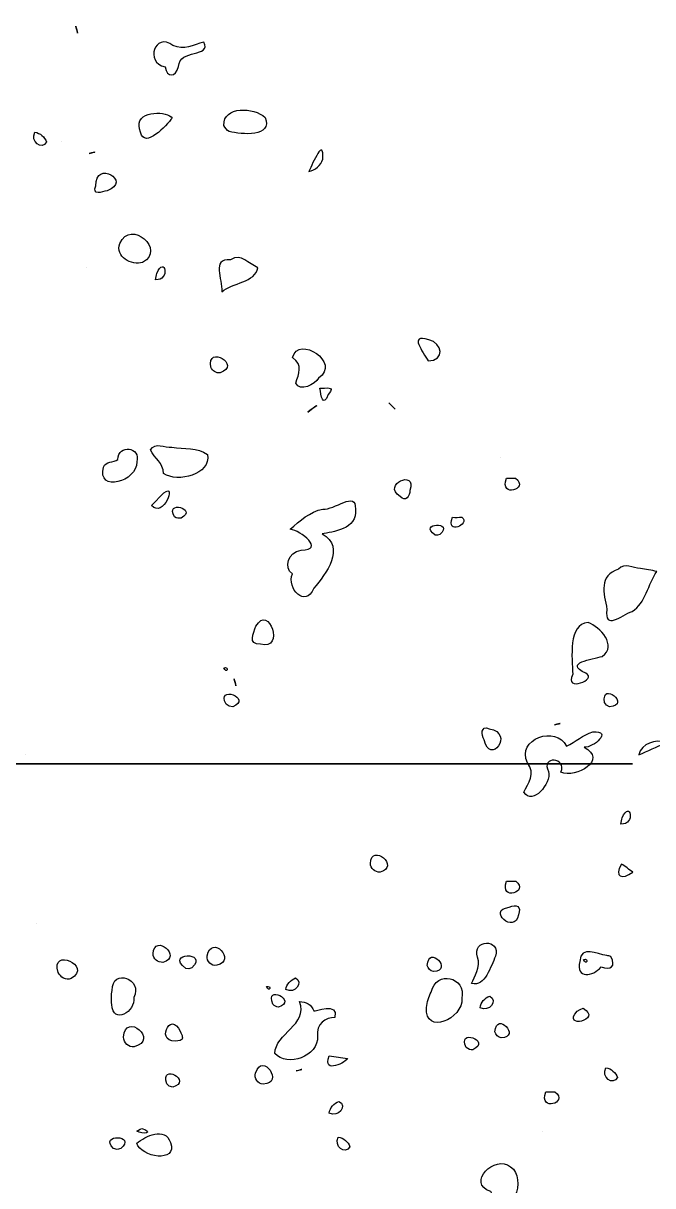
# Model space of a CAD drawing. Header units: centimetres. Extents: x -10.8 to 7.1, y -6.8 to 6.6.
# Drawn here: x 1.913 to 3.161, y 3.549 to 5.854 of the extents above; entities that cross this region are included whole.
import ezdxf

# ---------------------------------------------------------------- set-up
doc = ezdxf.new("R2010")
doc.units = ezdxf.units.CM
doc.header["$MEASUREMENT"] = 0
doc.layers.add('Layer 1', color=7, linetype='Continuous')

msp = doc.modelspace()

# ---------------------------------------------------------------- linework, layer by layer
at = {"layer": 'Layer 1'}
for points, knots in [([(2.02045, 5.83434), (2.01553, 5.85402), (2.01608, 5.85182), (2.02019, 5.83538), (2.02019, 5.83538), (2.02019, 5.83538), (2.02045, 5.83434), (2.02045, 5.83434)], [0, 0, 0, 0, 0.3333333, 0.3333333, 0.3333333, 0.3333333, 1, 1, 1, 1]), ([(2.27088, 5.81678), (2.28642, 5.78536), (2.22124, 5.80397), (2.22088, 5.76819), (2.22088, 5.76819), (2.21409, 5.74668), (2.1982, 5.74534), (2.1938, 5.76764), (2.1938, 5.76764), (2.15327, 5.776), (2.17357, 5.83703), (2.20961, 5.81009), (2.20961, 5.81009), (2.23143, 5.79902), (2.24977, 5.8115), (2.27088, 5.81678)], [0, 0, 0, 0, 0.2, 0.2, 0.2, 0.2, 0.4, 0.4, 0.4, 0.4, 0.6, 0.6, 0.6, 0.6, 1, 1, 1, 1]), ([(2.1454, 5.63788), (2.15332, 5.60363), (2.19758, 5.65184), (2.20775, 5.666), (2.20775, 5.666), (2.20088, 5.67946), (2.13991, 5.68239), (2.14236, 5.65047), (2.14236, 5.65047), (2.14236, 5.65047), (2.14335, 5.64459), (2.14335, 5.64459), (2.14335, 5.64459), (2.14335, 5.64459), (2.1454, 5.63788), (2.1454, 5.63788)], [0, 0, 0, 0, 0.2, 0.2, 0.2, 0.2, 0.4, 0.4, 0.4, 0.4, 0.6, 0.6, 0.6, 0.6, 1, 1, 1, 1]), ([(2.32103, 5.63949), (2.34516, 5.63329), (2.40797, 5.62738), (2.3924, 5.66735), (2.3924, 5.66735), (2.3708, 5.68753), (2.30849, 5.69094), (2.31074, 5.6514), (2.31074, 5.6514), (2.31251, 5.64633), (2.31625, 5.64197), (2.32103, 5.63949)], [0, 0, 0, 0, 0.25, 0.25, 0.25, 0.25, 0.5, 0.5, 0.5, 0.5, 1, 1, 1, 1]), ([(1.9358, 5.63783), (1.92573, 5.61983), (1.9502, 5.6014), (1.95896, 5.61878), (1.95896, 5.61878), (1.95505, 5.62801), (1.94616, 5.63682), (1.9358, 5.63783)], [0, 0, 0, 0, 0.3333333, 0.3333333, 0.3333333, 0.3333333, 1, 1, 1, 1]), ([(2.47895, 5.56016), (2.48735, 5.57719), (2.50921, 5.63042), (2.50652, 5.58456), (2.50652, 5.58456), (2.50356, 5.57152), (2.49133, 5.56302), (2.47895, 5.56016)], [0, 0, 0, 0, 0.3333333, 0.3333333, 0.3333333, 0.3333333, 1, 1, 1, 1]), ([(2.07897, 5.52199), (2.13003, 5.54046), (2.05509, 5.58432), (2.05666, 5.53175), (2.05666, 5.53175), (2.04896, 5.51205), (2.06851, 5.51931), (2.07897, 5.52199)], [0, 0, 0, 0, 0.3333333, 0.3333333, 0.3333333, 0.3333333, 1, 1, 1, 1]), ([(2.1494, 5.37988), (2.19637, 5.40389), (2.12566, 5.46802), (2.10435, 5.41714), (2.10435, 5.41714), (2.09403, 5.39208), (2.12809, 5.37221), (2.1494, 5.37988)], [0, 0, 0, 0, 0.3333333, 0.3333333, 0.3333333, 0.3333333, 1, 1, 1, 1]), ([(2.17498, 5.34547), (2.205, 5.34319), (2.19348, 5.39479), (2.1774, 5.35803), (2.1774, 5.35803), (2.17646, 5.35387), (2.17571, 5.34967), (2.17498, 5.34547)], [0, 0, 0, 0, 0.3333333, 0.3333333, 0.3333333, 0.3333333, 1, 1, 1, 1]), ([(2.37778, 5.36933), (2.37366, 5.3404), (2.32691, 5.33932), (2.30622, 5.32162), (2.30622, 5.32162), (2.30809, 5.34736), (2.28477, 5.38731), (2.32367, 5.38513), (2.32367, 5.38513), (2.34538, 5.39885), (2.3595, 5.37691), (2.37778, 5.36933)], [0, 0, 0, 0, 0.25, 0.25, 0.25, 0.25, 0.5, 0.5, 0.5, 0.5, 1, 1, 1, 1]), ([(2.49829, 5.15043), (2.54412, 5.18124), (2.45794, 5.2365), (2.44687, 5.19141), (2.44687, 5.19141), (2.4678, 5.17584), (2.45916, 5.16024), (2.45323, 5.14057), (2.45323, 5.14057), (2.46121, 5.12162), (2.49103, 5.13873), (2.4983, 5.15044), (2.4983, 5.15044), (2.4983, 5.15044), (2.49829, 5.15043), (2.49829, 5.15043)], [0, 0, 0, 0, 0.2, 0.2, 0.2, 0.2, 0.4, 0.4, 0.4, 0.4, 0.6, 0.6, 0.6, 0.6, 1, 1, 1, 1]), ([(2.71555, 5.18442), (2.70598, 5.20212), (2.67569, 5.23935), (2.7166, 5.22625), (2.7166, 5.22625), (2.74454, 5.22017), (2.74943, 5.18549), (2.71555, 5.18442)], [0, 0, 0, 0, 0.3333333, 0.3333333, 0.3333333, 0.3333333, 1, 1, 1, 1]), ([(2.30311, 5.16086), (2.34715, 5.17612), (2.27624, 5.21805), (2.28478, 5.17183), (2.28478, 5.17183), (2.28766, 5.16478), (2.29539, 5.15965), (2.30311, 5.16086)], [0, 0, 0, 0, 0.3333333, 0.3333333, 0.3333333, 0.3333333, 1, 1, 1, 1]), ([(2.50107, 5.13075), (2.50339, 5.1154), (2.50657, 5.0914), (2.51744, 5.11795), (2.51744, 5.11795), (2.53374, 5.13683), (2.51143, 5.12917), (2.50107, 5.13075)], [0, 0, 0, 0, 0.3333333, 0.3333333, 0.3333333, 0.3333333, 1, 1, 1, 1]), ([(2.07179, 4.97391), (2.05804, 4.92242), (2.13947, 4.9454), (2.1379, 4.98434), (2.1379, 4.98434), (2.1465, 5.0137), (2.10083, 5.02052), (2.1005, 4.98905), (2.1005, 4.98905), (2.09165, 4.98266), (2.07611, 4.98646), (2.07179, 4.97391)], [0, 0, 0, 0, 0.25, 0.25, 0.25, 0.25, 0.5, 0.5, 0.5, 0.5, 1, 1, 1, 1]), ([(2.19097, 4.96139), (2.21937, 4.94223), (2.28519, 4.9595), (2.2781, 4.99868), (2.2781, 4.99868), (2.25851, 5.01415), (2.23113, 5.00888), (2.20761, 5.01347), (2.20761, 5.01347), (2.19344, 5.01261), (2.17397, 5.02404), (2.16536, 5.00815), (2.16536, 5.00815), (2.17307, 4.99059), (2.19014, 4.98288), (2.19096, 4.96139), (2.19096, 4.96139), (2.19096, 4.96139), (2.19097, 4.96139), (2.19097, 4.96139)], [0, 0, 0, 0, 0.1666667, 0.1666667, 0.1666667, 0.1666667, 0.3333333, 0.3333333, 0.3333333, 0.3333333, 0.5, 0.5, 0.5, 0.5, 0.6666667, 0.6666667, 0.6666667, 0.6666667, 1, 1, 1, 1]), ([(2.67956, 4.92787), (2.69313, 4.97101), (2.62263, 4.93915), (2.66, 4.91586), (2.66, 4.91586), (2.67054, 4.90347), (2.67929, 4.91674), (2.67956, 4.92787)], [0, 0, 0, 0, 0.3333333, 0.3333333, 0.3333333, 0.3333333, 1, 1, 1, 1]), ([(2.16707, 4.89817), (2.18995, 4.87092), (2.21813, 4.94437), (2.19176, 4.92286), (2.19176, 4.92286), (2.19176, 4.92286), (2.16707, 4.89817), (2.16707, 4.89817)], [0, 0, 0, 0, 0.3333333, 0.3333333, 0.3333333, 0.3333333, 1, 1, 1, 1]), ([(2.87075, 4.95184), (2.85605, 4.91152), (2.91718, 4.93054), (2.88891, 4.95184), (2.88891, 4.95184), (2.88286, 4.95199), (2.8768, 4.95168), (2.87075, 4.95184)], [0, 0, 0, 0, 0.3333333, 0.3333333, 0.3333333, 0.3333333, 1, 1, 1, 1]), ([(2.44215, 4.85072), (2.46307, 4.84843), (2.51132, 4.80936), (2.46392, 4.80945), (2.46392, 4.80945), (2.43727, 4.80555), (2.42848, 4.77407), (2.44645, 4.76225), (2.44645, 4.76225), (2.43431, 4.73411), (2.47242, 4.69304), (2.48884, 4.73392), (2.48884, 4.73392), (2.51322, 4.76241), (2.55257, 4.81397), (2.50565, 4.84176), (2.50565, 4.84176), (2.52407, 4.84568), (2.57659, 4.84997), (2.57132, 4.89081), (2.57132, 4.89081), (2.57339, 4.92855), (2.52927, 4.88784), (2.50688, 4.89087), (2.50688, 4.89087), (2.48068, 4.88558), (2.46153, 4.86771), (2.44215, 4.85072)], [0, 0, 0, 0, 0.125, 0.125, 0.125, 0.125, 0.25, 0.25, 0.25, 0.25, 0.375, 0.375, 0.375, 0.375, 0.5, 0.5, 0.5, 0.5, 0.625, 0.625, 0.625, 0.625, 0.75, 0.75, 0.75, 0.75, 1, 1, 1, 1]), ([(2.22592, 4.87302), (2.26019, 4.89166), (2.19167, 4.90903), (2.21283, 4.87547), (2.21283, 4.87547), (2.21648, 4.87265), (2.22149, 4.8717), (2.22592, 4.87302)], [0, 0, 0, 0, 0.3333333, 0.3333333, 0.3333333, 0.3333333, 1, 1, 1, 1]), ([(2.73841, 4.84022), (2.76987, 4.86786), (2.69323, 4.86327), (2.72964, 4.83931), (2.72964, 4.83931), (2.72964, 4.83931), (2.73411, 4.83905), (2.73411, 4.83905), (2.73411, 4.83905), (2.73411, 4.83905), (2.73841, 4.84022), (2.73841, 4.84022)], [0, 0, 0, 0, 0.25, 0.25, 0.25, 0.25, 0.5, 0.5, 0.5, 0.5, 1, 1, 1, 1]), ([(2.76413, 4.87457), (2.74871, 4.83745), (2.80068, 4.86061), (2.7824, 4.87507), (2.7824, 4.87507), (2.77631, 4.87517), (2.7702, 4.87329), (2.76413, 4.87457)], [0, 0, 0, 0, 0.3333333, 0.3333333, 0.3333333, 0.3333333, 1, 1, 1, 1]), ([(3.16916, 4.76722), (3.15159, 4.74212), (3.14638, 4.70427), (3.12021, 4.68803), (3.12021, 4.68803), (3.09859, 4.68021), (3.06443, 4.64895), (3.07002, 4.69193), (3.07002, 4.69193), (3.0643, 4.72426), (3.05296, 4.759), (3.09313, 4.77169), (3.09313, 4.77169), (3.10459, 4.78533), (3.12171, 4.7737), (3.13634, 4.77318), (3.13634, 4.77318), (3.14728, 4.77119), (3.15822, 4.7692), (3.16916, 4.76721), (3.16916, 4.76721), (3.16916, 4.76721), (3.16916, 4.76722), (3.16916, 4.76722)], [0, 0, 0, 0, 0.1428571, 0.1428571, 0.1428571, 0.1428571, 0.2857143, 0.2857143, 0.2857143, 0.2857143, 0.4285714, 0.4285714, 0.4285714, 0.4285714, 0.5714286, 0.5714286, 0.5714286, 0.5714286, 0.7142857, 0.7142857, 0.7142857, 0.7142857, 1, 1, 1, 1]), ([(2.38298, 4.62298), (2.43305, 4.60935), (2.39924, 4.70482), (2.37405, 4.65846), (2.37405, 4.65846), (2.3689, 4.6451), (2.3575, 4.62142), (2.38298, 4.62298)], [0, 0, 0, 0, 0.3333333, 0.3333333, 0.3333333, 0.3333333, 1, 1, 1, 1]), ([(3.06077, 4.59883), (3.0413, 4.59221), (2.98289, 4.58682), (3.02808, 4.56515), (3.02808, 4.56515), (3.05342, 4.55388), (2.98352, 4.52617), (3.00219, 4.56344), (3.00219, 4.56344), (3.00149, 4.59494), (2.99214, 4.66351), (3.0327, 4.66586), (3.0327, 4.66586), (3.05602, 4.65728), (3.09133, 4.61986), (3.06077, 4.59883)], [0, 0, 0, 0, 0.2, 0.2, 0.2, 0.2, 0.4, 0.4, 0.4, 0.4, 0.6, 0.6, 0.6, 0.6, 1, 1, 1, 1]), ([(2.32819, 4.49886), (2.36893, 4.51571), (2.29348, 4.54299), (2.3148, 4.50386), (2.3148, 4.50386), (2.3148, 4.50386), (2.32098, 4.49993), (2.32098, 4.49993), (2.32098, 4.49993), (2.32098, 4.49993), (2.32819, 4.49886), (2.32819, 4.49886)], [0, 0, 0, 0, 0.25, 0.25, 0.25, 0.25, 0.5, 0.5, 0.5, 0.5, 1, 1, 1, 1]), ([(2.3344, 4.54043), (2.32948, 4.56011), (2.33003, 4.55791), (2.33414, 4.54147), (2.33414, 4.54147), (2.33414, 4.54147), (2.3344, 4.54043), (2.3344, 4.54043)], [0, 0, 0, 0, 0.3333333, 0.3333333, 0.3333333, 0.3333333, 1, 1, 1, 1]), ([(3.07535, 4.49898), (3.11914, 4.5016), (3.0584, 4.55106), (3.06546, 4.50738), (3.06546, 4.50738), (3.06546, 4.50738), (3.06949, 4.50207), (3.06949, 4.50207), (3.06949, 4.50207), (3.06949, 4.50207), (3.07535, 4.49897), (3.07535, 4.49897), (3.07535, 4.49897), (3.07535, 4.49897), (3.07535, 4.49898), (3.07535, 4.49898)], [0, 0, 0, 0, 0.2, 0.2, 0.2, 0.2, 0.4, 0.4, 0.4, 0.4, 0.6, 0.6, 0.6, 0.6, 1, 1, 1, 1]), ([(2.82641, 4.43334), (2.83796, 4.38145), (2.88836, 4.44604), (2.83656, 4.45531), (2.83656, 4.45531), (2.81939, 4.46245), (2.82087, 4.44288), (2.82641, 4.43334)], [0, 0, 0, 0, 0.3333333, 0.3333333, 0.3333333, 0.3333333, 1, 1, 1, 1]), ([(2.98998, 4.42064), (2.97012, 4.46341), (2.8891, 4.43503), (2.91272, 4.388), (2.91272, 4.388), (2.9288, 4.36575), (2.91371, 4.34763), (2.90559, 4.32934), (2.90559, 4.32934), (2.92265, 4.30213), (2.96002, 4.3469), (2.9543, 4.37023), (2.9543, 4.37023), (2.93766, 4.40231), (2.99193, 4.39882), (2.9787, 4.3692), (2.9787, 4.3692), (3.00865, 4.35561), (3.07291, 4.39405), (3.02467, 4.41889), (3.02467, 4.41889), (3.04366, 4.41654), (3.08252, 4.45252), (3.0419, 4.44889), (3.0419, 4.44889), (3.02298, 4.44274), (3.00753, 4.42954), (2.98998, 4.42064)], [0, 0, 0, 0, 0.125, 0.125, 0.125, 0.125, 0.25, 0.25, 0.25, 0.25, 0.375, 0.375, 0.375, 0.375, 0.5, 0.5, 0.5, 0.5, 0.625, 0.625, 0.625, 0.625, 0.75, 0.75, 0.75, 0.75, 1, 1, 1, 1]), ([(3.18667, 4.42731), (3.16878, 4.41936), (3.15089, 4.41141), (3.133, 4.40346), (3.133, 4.40346), (3.13924, 4.42564), (3.16618, 4.43606), (3.18667, 4.42731)], [0, 0, 0, 0, 0.3333333, 0.3333333, 0.3333333, 0.3333333, 1, 1, 1, 1]), ([(3.12108, 4.38547), (3.12108, 4.38547), (3.0853, 4.38547), (3.0853, 4.38547), (3.0853, 4.38547), (3.0853, 4.38547), (-10.75922, 4.38547), (-10.75922, 4.38547), (-10.75922, 4.38547), (-10.75922, 4.38547), (3.12108, 4.38547), (3.12108, 4.38547)], [0, 0, 0, 0, 0.25, 0.25, 0.25, 0.25, 0.5, 0.5, 0.5, 0.5, 1, 1, 1, 1]), ([(3.0978, 4.26627), (3.12781, 4.26399), (3.1163, 4.31559), (3.10022, 4.27883), (3.10022, 4.27883), (3.09928, 4.27467), (3.09853, 4.27047), (3.0978, 4.26627)], [0, 0, 0, 0, 0.3333333, 0.3333333, 0.3333333, 0.3333333, 1, 1, 1, 1]), ([(2.62036, 4.17098), (2.66105, 4.18097), (2.60362, 4.23027), (2.60093, 4.18814), (2.60093, 4.18814), (2.60128, 4.1784), (2.61069, 4.1702), (2.62036, 4.17098)], [0, 0, 0, 0, 0.3333333, 0.3333333, 0.3333333, 0.3333333, 1, 1, 1, 1]), ([(3.12146, 4.17081), (3.10046, 4.15546), (3.08319, 4.16128), (3.09867, 4.18701), (3.09867, 4.18701), (3.1066, 4.18332), (3.11382, 4.17583), (3.12146, 4.17081)], [0, 0, 0, 0, 0.3333333, 0.3333333, 0.3333333, 0.3333333, 1, 1, 1, 1]), ([(2.871, 4.15292), (2.8563, 4.1126), (2.91743, 4.13162), (2.88916, 4.15292), (2.88916, 4.15292), (2.88311, 4.15307), (2.87705, 4.15276), (2.871, 4.15292)], [0, 0, 0, 0, 0.3333333, 0.3333333, 0.3333333, 0.3333333, 1, 1, 1, 1]), ([(2.87601, 4.1012), (2.83075, 4.09663), (2.88733, 4.04582), (2.89453, 4.08614), (2.89453, 4.08614), (2.90088, 4.10303), (2.89146, 4.10865), (2.87601, 4.1012)], [0, 0, 0, 0, 0.3333333, 0.3333333, 0.3333333, 0.3333333, 1, 1, 1, 1]), ([(2.18948, 3.99211), (2.23017, 4.0021), (2.17274, 4.0514), (2.17005, 4.00927), (2.17005, 4.00927), (2.1704, 3.99953), (2.17982, 3.99133), (2.18948, 3.99211)], [0, 0, 0, 0, 0.3333333, 0.3333333, 0.3333333, 0.3333333, 1, 1, 1, 1]), ([(2.29656, 3.98626), (2.33765, 3.9954), (2.28528, 4.04902), (2.27758, 4.0049), (2.27758, 4.0049), (2.27563, 3.99444), (2.2861, 3.98404), (2.29656, 3.98626)], [0, 0, 0, 0, 0.3333333, 0.3333333, 0.3333333, 0.3333333, 1, 1, 1, 1]), ([(2.84911, 4.00409), (2.86029, 4.03988), (2.80129, 4.03832), (2.81369, 4.00221), (2.81369, 4.00221), (2.82012, 3.98317), (2.80732, 3.96309), (2.80184, 3.95032), (2.80184, 3.95032), (2.82891, 3.94191), (2.83977, 3.9853), (2.8491, 4.00409), (2.8491, 4.00409), (2.8491, 4.00409), (2.84911, 4.00409), (2.84911, 4.00409)], [0, 0, 0, 0, 0.2, 0.2, 0.2, 0.2, 0.4, 0.4, 0.4, 0.4, 0.6, 0.6, 0.6, 0.6, 1, 1, 1, 1]), ([(2.00769, 3.95984), (2.05153, 3.98579), (1.96502, 4.02293), (1.98214, 3.9722), (1.98214, 3.9722), (1.98628, 3.96291), (1.99752, 3.95552), (2.00769, 3.95984)], [0, 0, 0, 0, 0.3333333, 0.3333333, 0.3333333, 0.3333333, 1, 1, 1, 1]), ([(2.24679, 3.98101), (2.28245, 4.01463), (2.19155, 4.01184), (2.23541, 3.98023), (2.23541, 3.98023), (2.23541, 3.98023), (2.24117, 3.97956), (2.24117, 3.97956), (2.24117, 3.97956), (2.24117, 3.97956), (2.24679, 3.98101), (2.24679, 3.98101)], [0, 0, 0, 0, 0.25, 0.25, 0.25, 0.25, 0.5, 0.5, 0.5, 0.5, 1, 1, 1, 1]), ([(2.72601, 3.97421), (2.7666, 3.97497), (2.71616, 4.02865), (2.71369, 3.98581), (2.71369, 3.98581), (2.71495, 3.97992), (2.72005, 3.9751), (2.72601, 3.97421)], [0, 0, 0, 0, 0.3333333, 0.3333333, 0.3333333, 0.3333333, 1, 1, 1, 1]), ([(3.07756, 4.00385), (3.08918, 3.98222), (3.077, 3.97736), (3.05856, 3.98301), (3.05856, 3.98301), (3.04198, 3.96348), (3.00841, 3.95862), (3.01602, 3.9941), (3.01602, 3.9941), (3.01932, 4.02662), (3.05016, 4.00839), (3.06981, 4.00557), (3.06981, 4.00557), (3.0724, 4.005), (3.07498, 4.00442), (3.07757, 4.00385), (3.07757, 4.00385), (3.07757, 4.00385), (3.07756, 4.00385), (3.07756, 4.00385)], [0, 0, 0, 0, 0.1666667, 0.1666667, 0.1666667, 0.1666667, 0.3333333, 0.3333333, 0.3333333, 0.3333333, 0.5, 0.5, 0.5, 0.5, 0.6666667, 0.6666667, 0.6666667, 0.6666667, 1, 1, 1, 1]), ([(2.08842, 3.90855), (2.09008, 3.86769), (2.13611, 3.89409), (2.13204, 3.92266), (2.13204, 3.92266), (2.15092, 3.95868), (2.08892, 3.98189), (2.08887, 3.93658), (2.08887, 3.93658), (2.08697, 3.92736), (2.08708, 3.91783), (2.08843, 3.90855), (2.08843, 3.90855), (2.08843, 3.90855), (2.08842, 3.90855), (2.08842, 3.90855)], [0, 0, 0, 0, 0.2, 0.2, 0.2, 0.2, 0.4, 0.4, 0.4, 0.4, 0.6, 0.6, 0.6, 0.6, 1, 1, 1, 1]), ([(2.71214, 3.90259), (2.70853, 3.84609), (2.78525, 3.8804), (2.78239, 3.92039), (2.78239, 3.92039), (2.79145, 3.96357), (2.73162, 3.9776), (2.72152, 3.93322), (2.72152, 3.93322), (2.7165, 3.92372), (2.71327, 3.91327), (2.71214, 3.90259)], [0, 0, 0, 0, 0.25, 0.25, 0.25, 0.25, 0.5, 0.5, 0.5, 0.5, 1, 1, 1, 1]), ([(2.41896, 3.90338), (2.45826, 3.91553), (2.38994, 3.95035), (2.40793, 3.90914), (2.40793, 3.90914), (2.4106, 3.90583), (2.41465, 3.90351), (2.41896, 3.90338)], [0, 0, 0, 0, 0.3333333, 0.3333333, 0.3333333, 0.3333333, 1, 1, 1, 1]), ([(2.43336, 3.93825), (2.45136, 3.92818), (2.46979, 3.95265), (2.45242, 3.96141), (2.45242, 3.96141), (2.44319, 3.9575), (2.43438, 3.94861), (2.43336, 3.93825)], [0, 0, 0, 0, 0.3333333, 0.3333333, 0.3333333, 0.3333333, 1, 1, 1, 1]), ([(2.81852, 3.90219), (2.83652, 3.89212), (2.85495, 3.91659), (2.83757, 3.92535), (2.83757, 3.92535), (2.82835, 3.92144), (2.81953, 3.91255), (2.81852, 3.90219)], [0, 0, 0, 0, 0.3333333, 0.3333333, 0.3333333, 0.3333333, 1, 1, 1, 1]), ([(2.13252, 3.82489), (2.18367, 3.83712), (2.1148, 3.89627), (2.11135, 3.8435), (2.11135, 3.8435), (2.11181, 3.83305), (2.12162, 3.82291), (2.13252, 3.82489)], [0, 0, 0, 0, 0.3333333, 0.3333333, 0.3333333, 0.3333333, 1, 1, 1, 1]), ([(2.22445, 3.85406), (2.20509, 3.90173), (2.1694, 3.8256), (2.22354, 3.83731), (2.22354, 3.83731), (2.23194, 3.83896), (2.22705, 3.84993), (2.22445, 3.85406)], [0, 0, 0, 0, 0.3333333, 0.3333333, 0.3333333, 0.3333333, 1, 1, 1, 1]), ([(2.46045, 3.91421), (2.47834, 3.86788), (2.4118, 3.85127), (2.41168, 3.81154), (2.41168, 3.81154), (2.43611, 3.78364), (2.49818, 3.80544), (2.49622, 3.84577), (2.49622, 3.84577), (2.49311, 3.87003), (2.51259, 3.88321), (2.53066, 3.88293), (2.53066, 3.88293), (2.53847, 3.91475), (2.48993, 3.89331), (2.48891, 3.89591), (2.48891, 3.89591), (2.48518, 3.90801), (2.47251, 3.91449), (2.46045, 3.91421)], [0, 0, 0, 0, 0.1666667, 0.1666667, 0.1666667, 0.1666667, 0.3333333, 0.3333333, 0.3333333, 0.3333333, 0.5, 0.5, 0.5, 0.5, 0.6666667, 0.6666667, 0.6666667, 0.6666667, 1, 1, 1, 1]), ([(2.86039, 3.84267), (2.90098, 3.84343), (2.85054, 3.89711), (2.84807, 3.85427), (2.84807, 3.85427), (2.84933, 3.84838), (2.85443, 3.84356), (2.86039, 3.84267)], [0, 0, 0, 0, 0.3333333, 0.3333333, 0.3333333, 0.3333333, 1, 1, 1, 1]), ([(3.01108, 3.8956), (2.97888, 3.85942), (3.0631, 3.87699), (3.02268, 3.90143), (3.02268, 3.90143), (3.02268, 3.90143), (3.01681, 3.89859), (3.01681, 3.89859), (3.01681, 3.89859), (3.01681, 3.89859), (3.01107, 3.89559), (3.01107, 3.89559), (3.01107, 3.89559), (3.01107, 3.89559), (3.01108, 3.8956), (3.01108, 3.8956)], [0, 0, 0, 0, 0.2, 0.2, 0.2, 0.2, 0.4, 0.4, 0.4, 0.4, 0.6, 0.6, 0.6, 0.6, 1, 1, 1, 1]), ([(2.80441, 3.81889), (2.84272, 3.83773), (2.77066, 3.86122), (2.79111, 3.82339), (2.79111, 3.82339), (2.79462, 3.82011), (2.7996, 3.81805), (2.80441, 3.81889)], [0, 0, 0, 0, 0.3333333, 0.3333333, 0.3333333, 0.3333333, 1, 1, 1, 1]), ([(2.38864, 3.75079), (2.43103, 3.75158), (2.38709, 3.8157), (2.3733, 3.77271), (2.3733, 3.77271), (2.37015, 3.76282), (2.37776, 3.7505), (2.38864, 3.75079)], [0, 0, 0, 0, 0.3333333, 0.3333333, 0.3333333, 0.3333333, 1, 1, 1, 1]), ([(2.51956, 3.80667), (2.50467, 3.76775), (2.556, 3.796), (2.55548, 3.80154), (2.55548, 3.80154), (2.5435, 3.80325), (2.53153, 3.80496), (2.51956, 3.80667)], [0, 0, 0, 0, 0.3333333, 0.3333333, 0.3333333, 0.3333333, 1, 1, 1, 1]), ([(2.20907, 3.74471), (2.25024, 3.75672), (2.18328, 3.79387), (2.19716, 3.75154), (2.19716, 3.75154), (2.19716, 3.75154), (2.2023, 3.74668), (2.2023, 3.74668), (2.2023, 3.74668), (2.2023, 3.74668), (2.20907, 3.74471), (2.20907, 3.74471)], [0, 0, 0, 0, 0.25, 0.25, 0.25, 0.25, 0.5, 0.5, 0.5, 0.5, 1, 1, 1, 1]), ([(3.06805, 3.78282), (3.05798, 3.76482), (3.08245, 3.74639), (3.09121, 3.76377), (3.09121, 3.76377), (3.0873, 3.773), (3.07841, 3.78181), (3.06805, 3.78282)], [0, 0, 0, 0, 0.3333333, 0.3333333, 0.3333333, 0.3333333, 1, 1, 1, 1]), ([(2.94886, 3.73511), (2.93416, 3.69479), (2.99529, 3.71381), (2.96702, 3.73511), (2.96702, 3.73511), (2.96097, 3.73526), (2.95491, 3.73495), (2.94886, 3.73511)], [0, 0, 0, 0, 0.3333333, 0.3333333, 0.3333333, 0.3333333, 1, 1, 1, 1]), ([(2.51953, 3.69337), (2.53753, 3.6833), (2.55596, 3.70777), (2.53858, 3.71653), (2.53858, 3.71653), (2.52936, 3.71262), (2.52054, 3.70373), (2.51953, 3.69337)], [0, 0, 0, 0, 0.3333333, 0.3333333, 0.3333333, 0.3333333, 1, 1, 1, 1]), ([(2.13789, 3.63373), (2.14539, 3.6055), (2.22035, 3.59322), (2.20463, 3.63522), (2.20463, 3.63522), (2.19341, 3.66668), (2.15534, 3.64763), (2.13789, 3.63373)], [0, 0, 0, 0, 0.3333333, 0.3333333, 0.3333333, 0.3333333, 1, 1, 1, 1]), ([(2.10605, 3.62276), (2.13919, 3.65034), (2.06106, 3.65304), (2.09155, 3.62312), (2.09155, 3.62312), (2.09155, 3.62312), (2.09877, 3.62129), (2.09877, 3.62129), (2.09877, 3.62129), (2.09877, 3.62129), (2.10605, 3.62276), (2.10605, 3.62276)], [0, 0, 0, 0, 0.25, 0.25, 0.25, 0.25, 0.5, 0.5, 0.5, 0.5, 1, 1, 1, 1]), ([(2.13789, 3.65758), (2.15025, 3.6495), (2.17268, 3.65483), (2.1479, 3.66251), (2.1479, 3.66251), (2.1479, 3.66251), (2.14444, 3.6612), (2.14444, 3.6612), (2.14444, 3.6612), (2.14444, 3.6612), (2.13789, 3.65758), (2.13789, 3.65758)], [0, 0, 0, 0, 0.25, 0.25, 0.25, 0.25, 0.5, 0.5, 0.5, 0.5, 1, 1, 1, 1]), ([(2.53736, 3.64566), (2.52729, 3.62766), (2.55176, 3.60923), (2.56052, 3.62661), (2.56052, 3.62661), (2.55661, 3.63584), (2.54772, 3.64465), (2.53736, 3.64566)], [0, 0, 0, 0, 0.3333333, 0.3333333, 0.3333333, 0.3333333, 1, 1, 1, 1]), ([(2.84497, 3.52138), (2.88195, 3.47861), (2.91229, 3.56367), (2.87909, 3.58691), (2.87909, 3.58691), (2.84804, 3.61179), (2.79003, 3.55456), (2.83953, 3.5375), (2.83953, 3.5375), (2.84348, 3.533), (2.84429, 3.52702), (2.84497, 3.52138)], [0, 0, 0, 0, 0.25, 0.25, 0.25, 0.25, 0.5, 0.5, 0.5, 0.5, 1, 1, 1, 1])]:
    msp.add_open_spline(points, degree=3, knots=knots, dxfattribs=at)
for points in [[(1.98953, 5.61994), (1.98953, 5.61994), (1.98953, 5.61994), (1.98953, 5.61994)], [(2.04361, 5.59594), (2.05683, 5.59924), (2.0605, 5.60016), (2.04361, 5.59594)], [(2.03776, 5.36933), (2.03776, 5.36933), (2.03776, 5.36933), (2.03776, 5.36933)], [(2.47713, 5.08304), (2.4888, 5.09179), (2.51048, 5.10805), (2.47713, 5.08304)], [(2.65007, 5.089), (2.63595, 5.10312), (2.63176, 5.10731), (2.65007, 5.089)], [(2.85872, 4.99359), (2.85872, 4.99359), (2.85872, 4.99359), (2.85872, 4.99359)], [(2.3105, 4.57621), (2.31605, 4.56273), (2.32207, 4.57911), (2.3105, 4.57621)], [(2.96617, 4.46304), (2.97939, 4.46634), (2.98306, 4.46726), (2.96617, 4.46304)], [(1.91649, 4.40345), (1.91649, 4.40345), (1.91649, 4.40345), (1.91649, 4.40345)], [(1.93936, 4.06948), (1.93936, 4.06948), (1.93936, 4.06948), (1.93936, 4.06948)], [(3.02368, 3.99789), (3.02923, 3.98441), (3.03525, 4.00079), (3.02368, 3.99789)], [(2.39508, 3.94393), (2.40063, 3.93045), (2.40665, 3.94683), (2.39508, 3.94393)], [(2.4538, 3.77685), (2.46702, 3.78015), (2.47069, 3.78107), (2.4538, 3.77685)], [(2.94289, 3.65758), (2.94289, 3.65758), (2.94289, 3.65758), (2.94289, 3.65758)]]:
    msp.add_open_spline(points, degree=3, dxfattribs=at)

doc.saveas('drawing.dxf')
